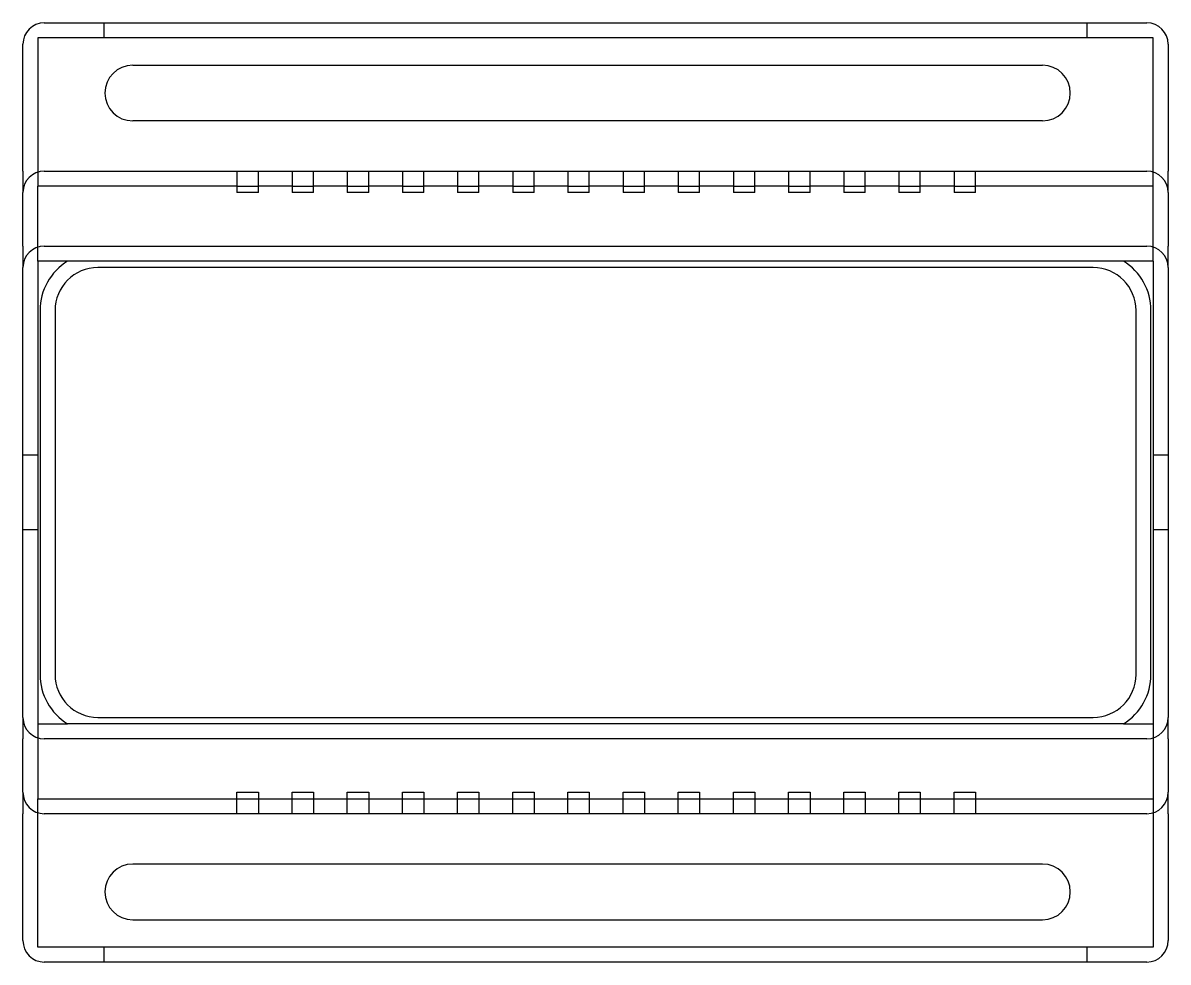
# Model space of a CAD drawing. Header units: millimetres. Extents: x 121 to 228, y 131 to 219.
import ezdxf
from ezdxf.lldxf.tags import DXFTag

# ---------------------------------------------------------------- set-up
doc = ezdxf.new("R2010")
doc.units = ezdxf.units.MM
doc.layers.add('CAJA_PARTE_DE_AR', color=7, linetype='Continuous')
doc.layers.add('Predeterminado', color=7, linetype='Continuous')
tags = doc.linetypes.add('HIDDEN2', pattern=[4.7625, 3.175, -1.5875]).pattern_tags.tags
tags[6:7] = [DXFTag(74, 4), DXFTag(75, 0), DXFTag(340, '0'), DXFTag(46, 0.0), DXFTag(50, 0.0), DXFTag(44, 0.0), DXFTag(45, 0.0)]
tags[4:5] = [DXFTag(74, 4), DXFTag(75, 0), DXFTag(340, '0'), DXFTag(46, 0.0), DXFTag(50, 0.0), DXFTag(44, 0.0), DXFTag(45, 0.0)]

# ---------------------------------------------------------------- blocks, each defined once
blk = doc.blocks.new('SE')
at = {"layer": 'CAJA_PARTE_DE_AR', "color": 7, "linetype": 'Continuous'}
for p, q in [((122.94, 218.56), (225.94, 218.56)), ((120.94, 204.71), (120.94, 216.56)), ((227.94, 216.56), (227.94, 204.71)), ((131.2, 214.61), (216.2, 214.61)), ((216.2, 209.41), (131.2, 209.41)), ((120.94, 204.71), (120.94, 202.71)), ((122.94, 204.71), (140.94, 204.71)), ((140.94, 204.71), (142.94, 204.71)), ((140.94, 204.71), (140.94, 202.71)), ((142.94, 204.71), (146.09, 204.71)), ((142.94, 202.71), (142.94, 204.71)), ((146.09, 204.71), (148.09, 204.71)), ((146.09, 204.71), (146.09, 202.71)), ((148.09, 204.71), (151.25, 204.71)), ((148.09, 202.71), (148.09, 204.71)), ((151.25, 204.71), (153.25, 204.71)), ((151.25, 204.71), (151.25, 202.71)), ((153.25, 204.71), (156.4, 204.71)), ((153.25, 202.71), (153.25, 204.71)), ((156.4, 204.71), (158.4, 204.71)), ((156.4, 204.71), (156.4, 202.71)), ((158.4, 204.71), (161.55, 204.71)), ((158.4, 202.71), (158.4, 204.71)), ((161.55, 204.71), (163.55, 204.71)), ((161.55, 204.71), (161.55, 202.71)), ((163.55, 204.71), (166.71, 204.71)), ((163.55, 202.71), (163.55, 204.71)), ((166.71, 204.71), (168.71, 204.71)), ((166.71, 204.71), (166.71, 202.71)), ((168.71, 204.71), (171.86, 204.71)), ((168.71, 202.71), (168.71, 204.71)), ((171.86, 204.71), (173.86, 204.71)), ((171.86, 204.71), (171.86, 202.71)), ((173.86, 204.71), (177.01, 204.71)), ((173.86, 202.71), (173.86, 204.71)), ((177.01, 204.71), (179.01, 204.71)), ((177.01, 204.71), (177.01, 202.71)), ((179.01, 204.71), (182.17, 204.71)), ((179.01, 202.71), (179.01, 204.71)), ((182.17, 204.71), (184.17, 204.71)), ((182.17, 204.71), (182.17, 202.71)), ((184.17, 204.71), (187.32, 204.71)), ((184.17, 202.71), (184.17, 204.71)), ((187.32, 204.71), (189.32, 204.71)), ((187.32, 204.71), (187.32, 202.71)), ((189.32, 204.71), (192.48, 204.71)), ((189.32, 202.71), (189.32, 204.71)), ((192.48, 204.71), (194.48, 204.71)), ((192.48, 204.71), (192.48, 202.71)), ((194.48, 204.71), (197.63, 204.71)), ((194.48, 202.71), (194.48, 204.71)), ((197.63, 204.71), (199.63, 204.71)), ((197.63, 204.71), (197.63, 202.71)), ((199.63, 204.71), (202.78, 204.71)), ((199.63, 202.71), (199.63, 204.71)), ((202.78, 204.71), (204.78, 204.71)), ((202.78, 204.71), (202.78, 202.71)), ((204.78, 204.71), (207.94, 204.71)), ((204.78, 202.71), (204.78, 204.71)), ((207.94, 204.71), (209.94, 204.71)), ((207.94, 204.71), (207.94, 202.71)), ((209.94, 204.71), (225.94, 204.71)), ((209.94, 202.71), (209.94, 204.71)), ((227.94, 202.71), (227.94, 204.71)), ((140.94, 203.31), (142.94, 203.31)), ((146.09, 203.31), (148.09, 203.31)), ((151.25, 203.31), (153.25, 203.31)), ((156.4, 203.31), (158.4, 203.31)), ((161.55, 203.31), (163.55, 203.31)), ((166.71, 203.31), (168.71, 203.31)), ((171.86, 203.31), (173.86, 203.31)), ((177.01, 203.31), (179.01, 203.31)), ((182.17, 203.31), (184.17, 203.31)), ((187.32, 203.31), (189.32, 203.31)), ((192.48, 203.31), (194.48, 203.31)), ((197.63, 203.31), (199.63, 203.31)), ((202.78, 203.31), (204.78, 203.31)), ((207.94, 203.31), (209.94, 203.31)), ((120.94, 197.71), (120.94, 202.71)), ((142.94, 202.71), (140.94, 202.71)), ((148.09, 202.71), (146.09, 202.71)), ((153.25, 202.71), (151.25, 202.71)), ((158.4, 202.71), (156.4, 202.71)), ((163.55, 202.71), (161.55, 202.71)), ((168.71, 202.71), (166.71, 202.71)), ((173.86, 202.71), (171.86, 202.71)), ((179.01, 202.71), (177.01, 202.71)), ((184.17, 202.71), (182.17, 202.71)), ((189.32, 202.71), (187.32, 202.71)), ((194.48, 202.71), (192.48, 202.71)), ((199.63, 202.71), (197.63, 202.71)), ((204.78, 202.71), (202.78, 202.71)), ((209.94, 202.71), (207.94, 202.71)), ((227.94, 202.71), (227.94, 197.71)), ((120.94, 197.71), (120.94, 195.71)), ((122.94, 197.71), (225.94, 197.71)), ((227.94, 195.71), (227.94, 197.71)), ((120.94, 153.71), (120.94, 195.71)), ((220.94, 195.71), (127.94, 195.71)), ((227.94, 195.71), (227.94, 153.71)), ((123.94, 191.71), (123.94, 157.71)), ((224.94, 157.71), (224.94, 191.71)), ((120.94, 153.71), (120.94, 151.71)), ((127.94, 153.71), (220.94, 153.71)), ((227.94, 151.71), (227.94, 153.71)), ((120.94, 146.71), (120.94, 151.71)), ((225.94, 151.71), (122.94, 151.71)), ((227.94, 151.71), (227.94, 146.71)), ((120.94, 146.71), (120.94, 144.71)), ((140.94, 144.71), (140.94, 146.71)), ((140.94, 146.71), (142.94, 146.71)), ((142.94, 146.71), (142.94, 144.71)), ((146.09, 146.71), (148.09, 146.71)), ((146.09, 144.71), (146.09, 146.71)), ((148.09, 146.71), (148.09, 144.71)), ((151.25, 146.71), (153.25, 146.71)), ((151.25, 144.71), (151.25, 146.71)), ((153.25, 146.71), (153.25, 144.71)), ((156.4, 146.71), (158.4, 146.71)), ((156.4, 144.71), (156.4, 146.71)), ((158.4, 146.71), (158.4, 144.71)), ((161.55, 146.71), (163.55, 146.71)), ((161.55, 144.71), (161.55, 146.71)), ((163.55, 146.71), (163.55, 144.71)), ((166.71, 146.71), (168.71, 146.71)), ((166.71, 144.71), (166.71, 146.71)), ((168.71, 146.71), (168.71, 144.71)), ((171.86, 146.71), (173.86, 146.71)), ((171.86, 144.71), (171.86, 146.71)), ((173.86, 146.71), (173.86, 144.71)), ((177.01, 146.71), (179.01, 146.71)), ((177.01, 144.71), (177.01, 146.71)), ((179.01, 146.71), (179.01, 144.71)), ((182.17, 146.71), (184.17, 146.71)), ((182.17, 144.71), (182.17, 146.71)), ((184.17, 146.71), (184.17, 144.71)), ((187.32, 146.71), (189.32, 146.71)), ((187.32, 144.71), (187.32, 146.71)), ((189.32, 146.71), (189.32, 144.71)), ((192.48, 146.71), (194.48, 146.71)), ((192.48, 144.71), (192.48, 146.71)), ((194.48, 146.71), (194.48, 144.71)), ((197.63, 146.71), (199.63, 146.71)), ((197.63, 144.71), (197.63, 146.71)), ((199.63, 146.71), (199.63, 144.71)), ((202.78, 146.71), (204.78, 146.71)), ((202.78, 144.71), (202.78, 146.71)), ((204.78, 146.71), (204.78, 144.71)), ((207.94, 146.71), (209.94, 146.71)), ((207.94, 144.71), (207.94, 146.71)), ((209.94, 146.71), (209.94, 144.71)), ((227.94, 144.71), (227.94, 146.71)), ((140.94, 146.11), (142.94, 146.11)), ((146.09, 146.11), (148.09, 146.11)), ((151.25, 146.11), (153.25, 146.11)), ((156.4, 146.11), (158.4, 146.11)), ((161.55, 146.11), (163.55, 146.11)), ((166.71, 146.11), (168.71, 146.11)), ((171.86, 146.11), (173.86, 146.11)), ((177.01, 146.11), (179.01, 146.11)), ((182.17, 146.11), (184.17, 146.11)), ((187.32, 146.11), (189.32, 146.11)), ((192.48, 146.11), (194.48, 146.11)), ((197.63, 146.11), (199.63, 146.11)), ((202.78, 146.11), (204.78, 146.11)), ((207.94, 146.11), (209.94, 146.11)), ((120.94, 132.86), (120.94, 144.71)), ((140.94, 144.71), (122.94, 144.71)), ((142.94, 144.71), (140.94, 144.71)), ((146.09, 144.71), (142.94, 144.71)), ((148.09, 144.71), (146.09, 144.71)), ((151.25, 144.71), (148.09, 144.71)), ((153.25, 144.71), (151.25, 144.71)), ((156.4, 144.71), (153.25, 144.71)), ((158.4, 144.71), (156.4, 144.71)), ((161.55, 144.71), (158.4, 144.71)), ((163.55, 144.71), (161.55, 144.71)), ((166.71, 144.71), (163.55, 144.71)), ((168.71, 144.71), (166.71, 144.71)), ((171.86, 144.71), (168.71, 144.71)), ((173.86, 144.71), (171.86, 144.71)), ((177.01, 144.71), (173.86, 144.71)), ((179.01, 144.71), (177.01, 144.71)), ((182.17, 144.71), (179.01, 144.71)), ((184.17, 144.71), (182.17, 144.71)), ((187.32, 144.71), (184.17, 144.71)), ((189.32, 144.71), (187.32, 144.71)), ((192.48, 144.71), (189.32, 144.71)), ((194.48, 144.71), (192.48, 144.71)), ((197.63, 144.71), (194.48, 144.71)), ((199.63, 144.71), (197.63, 144.71)), ((202.78, 144.71), (199.63, 144.71)), ((204.78, 144.71), (202.78, 144.71)), ((207.94, 144.71), (204.78, 144.71)), ((209.94, 144.71), (207.94, 144.71)), ((225.94, 144.71), (209.94, 144.71)), ((227.94, 144.71), (227.94, 132.86)), ((216.2, 140.01), (131.2, 140.01)), ((131.2, 134.81), (216.2, 134.81)), ((225.94, 130.86), (122.94, 130.86))]:
    blk.add_line(p, q, dxfattribs=at)
at = {"layer": 'CAJA_PARTE_DE_AR', "color": 7, "linetype": 'HIDDEN2'}
for p, q in [((128.51, 218.56), (128.51, 217.16)), ((220.36, 218.56), (220.36, 217.16)), ((226.54, 217.16), (122.34, 217.16)), ((122.34, 217.16), (122.34, 203.31)), ((226.54, 203.31), (226.54, 217.16)), ((122.34, 196.31), (122.34, 203.31)), ((140.94, 203.31), (122.34, 203.31)), ((146.09, 203.31), (142.94, 203.31)), ((151.25, 203.31), (148.09, 203.31)), ((156.4, 203.31), (153.25, 203.31)), ((161.55, 203.31), (158.4, 203.31)), ((166.71, 203.31), (163.55, 203.31)), ((171.86, 203.31), (168.71, 203.31)), ((177.01, 203.31), (173.86, 203.31)), ((182.17, 203.31), (179.01, 203.31)), ((187.32, 203.31), (184.17, 203.31)), ((192.48, 203.31), (189.32, 203.31)), ((197.63, 203.31), (194.48, 203.31)), ((202.78, 203.31), (199.63, 203.31)), ((207.94, 203.31), (204.78, 203.31)), ((226.54, 203.31), (209.94, 203.31)), ((226.54, 196.31), (226.54, 203.31)), ((122.34, 196.31), (122.34, 153.11)), ((125.11, 196.31), (122.34, 196.31)), ((223.77, 196.31), (125.11, 196.31)), ((226.54, 196.31), (223.77, 196.31)), ((226.54, 196.31), (226.54, 153.11)), ((122.54, 191.71), (122.54, 157.71)), ((226.34, 157.71), (226.34, 191.71)), ((120.94, 178.24), (122.34, 178.24)), ((226.54, 178.24), (227.94, 178.24)), ((120.94, 171.24), (122.34, 171.24)), ((226.54, 171.24), (227.94, 171.24)), ((122.34, 153.11), (125.11, 153.11)), ((122.34, 153.11), (122.34, 146.11)), ((223.77, 153.11), (125.11, 153.11)), ((223.77, 153.11), (226.54, 153.11)), ((226.54, 153.11), (226.54, 146.11)), ((122.34, 132.26), (122.34, 146.11)), ((122.34, 146.11), (140.94, 146.11)), ((142.94, 146.11), (146.09, 146.11)), ((148.09, 146.11), (151.25, 146.11)), ((153.25, 146.11), (156.4, 146.11)), ((158.4, 146.11), (161.55, 146.11)), ((163.55, 146.11), (166.71, 146.11)), ((168.71, 146.11), (171.86, 146.11)), ((173.86, 146.11), (177.01, 146.11)), ((179.01, 146.11), (182.17, 146.11)), ((184.17, 146.11), (187.32, 146.11)), ((189.32, 146.11), (192.48, 146.11)), ((194.48, 146.11), (197.63, 146.11)), ((199.63, 146.11), (202.78, 146.11)), ((204.78, 146.11), (207.94, 146.11)), ((209.94, 146.11), (226.54, 146.11)), ((226.54, 146.11), (226.54, 132.26)), ((226.54, 132.26), (122.34, 132.26)), ((128.51, 132.26), (128.51, 130.86)), ((220.36, 132.26), (220.36, 130.86))]:
    blk.add_line(p, q, dxfattribs=at)
at = {"layer": 'CAJA_PARTE_DE_AR', "color": 7, "linetype": 'Continuous'}
for centre, radius, start, end in [((122.94, 216.56), 2, 90, 180), ((225.94, 216.56), 2, 0, 90), ((131.2, 212.01), 2.6, 90, 270), ((216.2, 212.01), 2.6, 270, 90), ((122.94, 202.71), 2, 90, 180), ((225.94, 202.71), 2, 0, 90), ((122.94, 195.71), 2, 90, 180), ((225.94, 195.71), 2, 0, 90), ((127.94, 191.71), 4, 90, 180), ((220.94, 191.71), 4, 0, 90), ((127.94, 157.71), 4, 180, 270), ((220.94, 157.71), 4, 270, 0), ((122.94, 153.71), 2, 180, 270), ((225.94, 153.71), 2, 270, 0), ((122.94, 146.71), 2, 180, 270), ((225.94, 146.71), 2, 270, 0), ((131.2, 137.41), 2.6, 90, 270), ((216.2, 137.41), 2.6, 270, 90), ((122.94, 132.86), 2, 180, 270), ((225.94, 132.86), 2, 270, 0)]:
    blk.add_arc(centre, radius, start, end, dxfattribs=at)
at = {"layer": 'CAJA_PARTE_DE_AR', "color": 7, "linetype": 'HIDDEN2'}
for centre, start, end in [((127.94, 191.71), 121.5863, 180), ((220.94, 191.71), 0, 58.4137), ((127.94, 157.71), 180, 238.4137), ((220.94, 157.71), 301.5863, 360)]:
    blk.add_arc(centre, 5.4, start, end, dxfattribs=at)

msp = doc.modelspace()

# ---------------------------------------------------------------- block references
at = {"layer": 'Predeterminado'}
msp.add_blockref('SE', (0, 0), dxfattribs=at)

doc.saveas('drawing.dxf')
